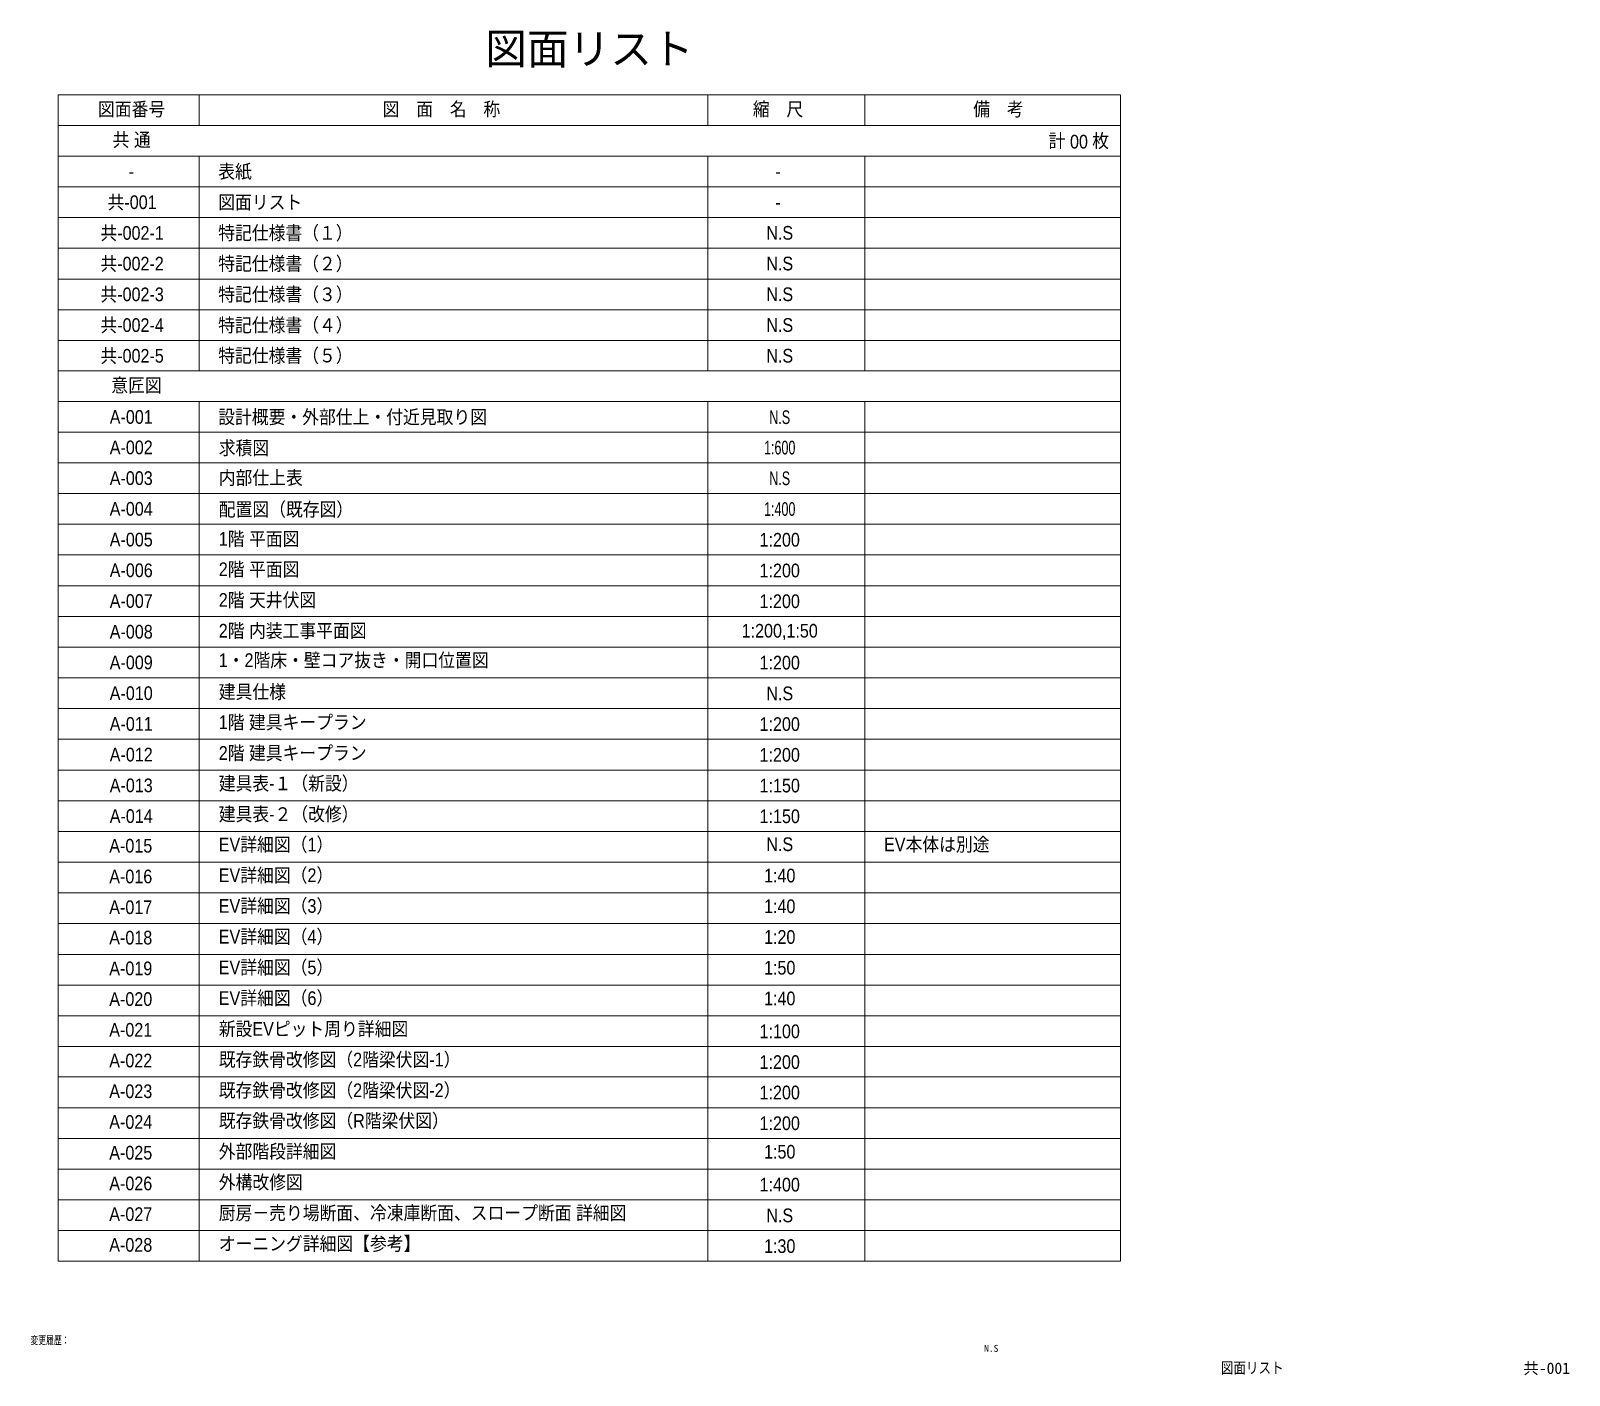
# Model space of a CAD drawing. Header units: millimetres. Extents: x 196 to 814, y 18 to 558.
import ezdxf
from ezdxf.enums import TextEntityAlignment as Align

# ---------------------------------------------------------------- set-up
doc = ezdxf.new("R2010")
doc.units = ezdxf.units.MM
doc.header["$LTSCALE"] = 0.2
doc.layers.get('Defpoints').update_dxf_attribs({"color": 40})
for name, color, linetype in [('1_文字', 3, 'Continuous'), ('A_タイトル', 7, 'Continuous'), ('A_タイトル枠', 7, 'Continuous'), ('A_表', 7, 'Continuous'), ('枠内記述', 3, 'Continuous')]:
    doc.layers.add(name, color=color, linetype=linetype)
doc.styles.add('KANSIM', font='SIMPLEX.shx', dxfattribs={"width": 0.7, "bigfont": 'extfont2.shx'})
doc.styles.get("Standard").update_dxf_attribs({"font": 'simplex.shx', "width": 0.8, "height": 700, "bigfont": 'extfont2.shx'})
doc.styles.add('ゴシック', font='MS Gothic.ttf', dxfattribs={"height": 4})
doc.styles.add('丸ゴシック', font='HGRSMP.TTF', dxfattribs={"width": 0.7})

msp = doc.modelspace()

# ---------------------------------------------------------------- linework, layer by layer
at = {"layer": 'A_表', "color": 6, "lineweight": 13}
msp.add_lwpolyline([(633.99, 63.69), (207.01, 63.69), (207.01, 532.41), (633.99, 532.41)], close=True, dxfattribs=at)
at = {"layer": 'A_表', "lineweight": 13}
for points in [[(263.78, 532.41), (263.78, 520.07)], [(207.01, 520.07), (633.99, 520.07)], [(207.01, 507.72), (633.99, 507.72)], [(263.78, 507.72), (263.78, 421.43)], [(468.2, 507.72), (468.2, 421.43)], [(531.32, 507.72), (531.32, 421.43)], [(207.01, 495.38), (633.99, 495.38)], [(207.01, 483.03), (633.99, 483.03)], [(207.01, 470.69), (633.99, 470.69)], [(207.01, 458.35), (633.99, 458.35)], [(207.01, 446), (633.99, 446)], [(207.01, 433.66), (633.99, 433.66)], [(207.01, 421.43), (633.99, 421.43)], [(207.01, 409.09), (633.99, 409.09)], [(263.78, 409.09), (263.78, 63.69)], [(468.2, 409.09), (468.2, 63.69)], [(531.32, 409.09), (531.32, 63.69)], [(207.01, 396.86), (633.99, 396.86)], [(207.01, 384.52), (633.99, 384.52)], [(207.01, 372.17), (633.99, 372.17)], [(207.01, 359.83), (633.99, 359.83)], [(207.01, 347.49), (633.99, 347.49)], [(207.01, 335.14), (633.99, 335.14)], [(207.01, 322.8), (633.99, 322.8)], [(207.01, 310.45), (633.99, 310.45)], [(207.01, 298.11), (633.99, 298.11)], [(207.01, 285.77), (633.99, 285.77)], [(207.01, 273.42), (633.99, 273.42)], [(207.01, 261.08), (633.99, 261.08)], [(207.01, 248.73), (633.99, 248.73)], [(207.01, 236.39), (633.99, 236.39)], [(207.01, 224.05), (633.99, 224.05)], [(207.01, 211.7), (633.99, 211.7)], [(207.01, 199.36), (633.99, 199.36)], [(207.01, 187.01), (633.99, 187.01)], [(207.01, 174.67), (633.99, 174.67)], [(207.01, 162.33), (633.99, 162.33)], [(207.01, 149.98), (633.99, 149.98)], [(207.01, 137.76), (633.99, 137.76)], [(207.01, 125.41), (633.99, 125.41)], [(207.01, 113.07), (633.99, 113.07)], [(207.01, 100.72), (633.99, 100.72)], [(207.01, 88.38), (633.99, 88.38)], [(207.01, 76.04), (633.99, 76.04)]]:
    msp.add_lwpolyline(points, dxfattribs=at)
at = {"layer": 'A_表', "color": 6, "lineweight": 13}
for points in [[(468.2, 532.41), (468.2, 520.07)], [(531.32, 532.41), (531.32, 520.07)]]:
    msp.add_lwpolyline(points, dxfattribs=at)

# ---------------------------------------------------------------- texts
at = {"layer": '1_文字', "style": '丸ゴシック', "width": 0.9}
for s, p in [('図面番号', (236.56, 526.61)), ('図\u3000面\u3000名\u3000称', (361.1, 526.61)), ('縮\u3000尺', (496.38, 526.61)), ('備\u3000考', (584.96, 526.61)), ('-', (236.42, 501.57)), ('-', (496.41, 501.57)), ('共-001', (236.77, 489.23)), ('-', (496.41, 489.23)), ('共-002-1', (236.77, 476.88)), ('共-002-2', (236.77, 464.54)), ('共-002-3', (236.77, 452.2)), ('共-002-4', (236.77, 439.85)), ('共-002-5', (236.77, 427.51)), ('A-001', (236.42, 402.94)), ('A-002', (236.42, 390.71)), ('A-003', (236.42, 378.37)), ('A-004', (236.42, 366.02)), ('A-005', (236.42, 353.68)), ('A-006', (236.42, 341.33)), ('A-007', (236.42, 328.99)), ('A-008', (236.42, 316.65)), ('A-009', (236.42, 304.3)), ('A-010', (236.42, 291.96)), ('A-011', (236.42, 279.61)), ('A-012', (236.42, 267.27)), ('A-013', (236.42, 254.93)), ('A-014', (236.42, 242.58))]:
    msp.add_text(s, height=5.5, dxfattribs=at).set_placement(p, align=Align.MIDDLE_CENTER)
for s, p in [('共 通', (228.95, 514.3)), ('表紙', (271.38, 501.57)), ('図面リスト', (271.38, 489.23)), ('特記仕様書（１）', (271.38, 476.88)), ('特記仕様書（２）', (271.38, 464.54)), ('特記仕様書（３）', (271.38, 452.2)), ('特記仕様書（４）', (271.38, 439.85)), ('特記仕様書（５）', (271.38, 427.62)), ('意匠図', (228.38, 415.66)), ('設計概要・外部仕上・付近見取り図', (271.38, 402.94)), ('求積図', (271.6, 390.5)), ('内部仕上表', (271.6, 378.53)), ('配置図（既存図）', (271.6, 365.81)), ('1階 平面図', (271.6, 353.97)), ('2階 平面図', (271.6, 341.75)), ('2階 天井伏図', (271.6, 329.41)), ('2階 内装工事平面図', (271.6, 317.06)), ('1・2階床・壁コア抜き・開口位置図', (271.6, 305.22)), ('建具仕様', (271.6, 292.5)), ('1階 建具キープラン', (271.6, 280.28)), ('2階 建具キープラン', (271.6, 267.93)), ('建具表-１（新設）', (271.6, 255.72)), ('建具表-２（改修）', (271.6, 243.37)), ('EV詳細図（1）', (271.6, 231.16)), ('EV詳細図（2）', (271.6, 218.82)), ('EV詳細図（3）', (271.6, 206.47)), ('EV詳細図（4）', (271.6, 194.13)), ('EV詳細図（5）', (271.6, 181.78)), ('EV詳細図（6）', (271.6, 169.44)), ('新設EVピット周り詳細図', (271.6, 157.09)), ('既存鉄骨改修図（2階梁伏図-1）', (271.6, 144.75)), ('既存鉄骨改修図（2階梁伏図-2）', (271.6, 132.41)), ('既存鉄骨改修図（R階梁伏図）', (271.6, 120.18)), ('外部階段詳細図', (271.6, 107.84)), ('外構改修図', (271.6, 95.49)), ('厨房－売り場断面、冷凍庫断面、スロープ断面 詳細図', (271.6, 83.15)), ('オーニング詳細図【参考】', (271.6, 70.8))]:
    msp.add_text(s, height=5.5, dxfattribs=at).set_placement(p, align=Align.MIDDLE_LEFT)
at = {"layer": '1_文字', "style": '丸ゴシック'}
for s, width, p in [('N.S', 0.9, (497.05, 476.92)), ('N.S', 0.9, (497.05, 464.58)), ('N.S', 0.9, (497.05, 452.24)), ('N.S', 0.9, (497.05, 439.89)), ('N.S', 0.9, (497.05, 427.55)), ('N.S', 0.7, (497.05, 402.86)), ('1:600', 0.7, (497.05, 390.63)), ('N.S', 0.7, (497.05, 378.29)), ('1:400', 0.7, (497.05, 365.95)), ('1:200', 0.9, (497.05, 353.6)), ('1:200', 0.9, (497.05, 341.26)), ('1:200', 0.9, (497.05, 328.91)), ('1:200,1:50', 0.9, (497.05, 316.57)), ('1:200', 0.9, (497.05, 304.23)), ('N.S', 0.9, (497.05, 291.88)), ('1:200', 0.9, (497.05, 279.54)), ('1:200', 0.9, (497.05, 267.19)), ('1:150', 0.9, (497.05, 254.85)), ('1:150', 0.9, (497.05, 242.51)), ('A-015', 0.9, (236.23, 230.66)), ('N.S', 0.9, (497.05, 231.28)), ('EV本体は別途', 0.9, (560.17, 231.28)), ('A-016', 0.9, (236.23, 218.32)), ('1:40', 0.9, (497.05, 218.69)), ('A-017', 0.9, (236.23, 205.97)), ('1:40', 0.9, (497.05, 206.35)), ('A-018', 0.9, (236.23, 193.75)), ('1:20', 0.9, (497.05, 194)), ('A-019', 0.9, (236.23, 181.4)), ('1:50', 0.9, (497.05, 181.66)), ('A-020', 0.9, (236.23, 169.06)), ('1:40', 0.9, (497.05, 169.31)), ('A-021', 0.9, (236.23, 156.71)), ('1:100', 0.9, (497.05, 156.1)), ('A-022', 0.9, (236.23, 144.37)), ('1:200', 0.9, (497.05, 143.75)), ('A-023', 0.9, (236.23, 132.03)), ('1:200', 0.9, (497.05, 131.53)), ('A-024', 0.9, (236.23, 119.68)), ('1:200', 0.9, (497.05, 119.18)), ('A-025', 0.9, (236.23, 107.34)), ('1:50', 0.9, (497.05, 107.71)), ('A-026', 0.9, (236.23, 94.99)), ('1:400', 0.9, (497.05, 94.5)), ('A-027', 0.9, (236.23, 82.65)), ('N.S', 0.9, (497.05, 82.15)), ('A-028', 0.9, (236.23, 70.31)), ('1:30', 0.9, (497.05, 69.81))]:
    msp.add_text(s, height=5.5, dxfattribs=dict(at, width=width)).set_placement(p, align=Align.MIDDLE)
at = {"layer": 'A_タイトル', "linetype": 'Continuous', "style": '丸ゴシック', "width": 0.99}
msp.add_text('図面リスト', height=12.4, dxfattribs=at).set_placement((420.55, 550.72), align=Align.MIDDLE)
at = {"layer": 'A_タイトル枠', "color": 3, "width": 0.9}
msp.add_text('図面リスト', height=5.1, dxfattribs=at).set_placement((686.95, 20.71), align=Align.MIDDLE_CENTER)
at = {"layer": 'Defpoints', "style": '丸ゴシック', "width": 0.9}
for s, p in [('計      枚', (617.26, 513.9)), ('00', (617.32, 513.55))]:
    msp.add_text(s, height=5.5, dxfattribs=at).set_placement(p, align=Align.MIDDLE_CENTER)
at = {"layer": 'Defpoints', "style": 'KANSIM', "width": 0.7}
msp.add_text('変更履歴：', height=3.2, dxfattribs=at).set_placement((195.93, 31.67), align=Align.MIDDLE_LEFT)
at = {"layer": '枠内記述', "linetype": 'ByBlock', "lineweight": -2, "style": 'ゴシック'}
msp.add_text('N.S', height=2.8, dxfattribs=at).set_placement((579.2, 27.33))
at = {"layer": '枠内記述', "style": 'ゴシック'}
msp.add_text('共-001', height=4.6, dxfattribs=at).set_placement((795.87, 18.44))

doc.saveas('drawing.dxf')
